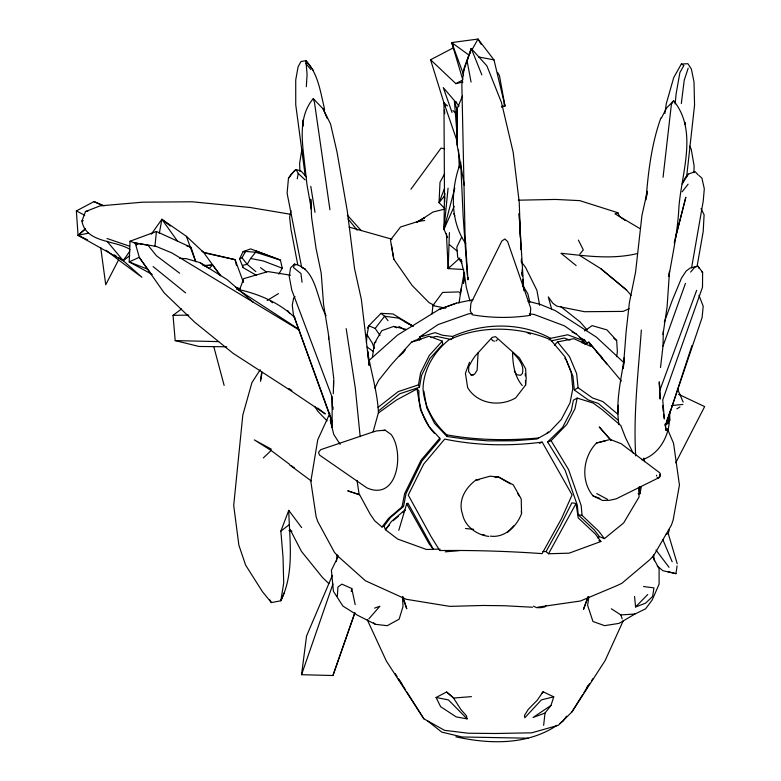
<?xml version="1.0" encoding="UTF-8"?>
<svg xmlns="http://www.w3.org/2000/svg" width="781" height="781" viewBox="0 0 781 781"><rect width="100%" height="100%" fill="white"/><g stroke="black" fill="none" stroke-linecap="round" stroke-linejoin="round"><path stroke-width="1.17" d="M664.319 322.123L672.187 300.568L681.462 278.182L686.157 271.036L690.15 268.039L697.843 266.136L702.617 272.286L702.5 287.213L662.727 399.931L664.367 418.948L663.508 413.569M447.669 237.609L443.959 229.272L444.487 195.953L443.95 102.858L430.575 59.756L452.853 48.11M326.077 315.651C316.364 299.289 316.676 268.625 294.408 264.085L290.552 267.912L289.214 276.376L291.801 290.161L332.228 397.422L332.032 427.519L330.363 416.058M333.526 387.181L333.663 380.376L333.302 393.712M660.511 367.539L663.001 346.1L663.323 331.251M693.928 172.64L694.094 165.679L691.175 148.946L689.496 146.154M195.855 261.801L191.052 247.352L156.444 231.479L130.017 241.222L129.207 261.918L152.119 274.404M378.473 413.081C377.516 391.867 370.79 371.541 367.539 350.659L369.208 365.518L361.388 299.562L354.545 268.576L347.281 210.968L336.992 151.934L330.548 123.984L323.07 108.832L313.269 98.64C301.085 112.835 301.378 131.989 303.048 149.522L306.992 184.804L311.297 208.966M660.111 476.264L660.218 473.735L659.379 477.455L616.189 498.854L609.61 500.289L602.6 500.475L593.101 495.925C580.312 480.823 582.938 456.787 596.489 443.022L610.264 439.439L621.227 443.745L659.847 472.905M332.979 409.459L333.096 407.057M463.748 269.523L448.177 268.596L449.407 232.64M667.911 419.397L667.667 424.034L668.614 414.711M618.982 424.708C615.291 402.527 621.139 379.625 624.302 357.669L623.258 368.612L626.157 331.417L629.408 302.472L635.588 272.061L641.914 215.595L647.322 191.247L646.766 196.09M306.337 86.691L307.079 74.322L305.898 60.713L300.997 61.514L298.108 66.766L295.726 79.945L295.745 104.82L305.264 176.086M617.927 413.12L618.425 405.193M646.014 199.751C648.201 172.22 651.5 144.016 660.882 117.96M337.333 596.049L337.968 587.039L341.883 584.129L351.772 588.532L355.189 604.631M336.445 561.607L336.972 554.461M366.435 342.869L367.021 334.727L368.847 325.775L381.001 313.357L392.921 313.942L413.081 326.175L404.665 321.733M530.192 315.358L530.738 308.241L507.591 241.475L504.848 239.006L501.851 241.007L470.894 303.35L470.26 310.838L472.222 314.772C491.288 318.082 511.164 318.287 530.192 315.358L530.006 314.489M332.296 424.22L332.032 427.519L330.412 416.029M469.498 362.286L465.427 373.279L467.634 387.581C477.376 404.109 499.938 407.233 515.733 397.851L525.593 385.053L526.169 378.355L525.623 368.808L519.453 357.981L495.525 336.67L492.215 337.343L474.975 356.234L472.349 360.109L468.805 366.504L468.58 371.541L471.08 374.987L473.491 375.007M464.451 272.608L463.504 283.444L464.597 273.243M306.455 176.896L300.988 171L296.097 169.565L291.196 174.192L288.462 178.302L287.105 193.249L301.583 266.956M432.078 313.884L432.859 305.576L442.612 292.416L458.779 291.918L460.653 293.256M154.931 246.327L156.444 231.479M454.21 206.301L443.959 229.272L448.079 188.162M468.18 277.44L467.926 279.862L465.046 234.593L461.854 84.475L464.236 67.752L471.265 48.52L486.875 65.838L501.47 102.487L513.195 152.354L519.219 202.211L520.947 249.324M675.096 103.961L676.17 93.564L679.909 72.487L683.902 65.516L681.335 64.032L673.73 77.573L666.271 103.746L664.904 113.391M641.338 330.012C638.389 371.873 633.206 413.95 635.705 455.889M663.059 177.287L671.377 104.469L673.642 100.759C698.234 130.974 681.462 172.855 678.884 207.6C677.801 230.776 672.792 253.493 668.927 276.298L669.522 271.29L667.111 306.689L662.991 334.571M543.644 725.334L545.011 713.063L550.986 705.428L553.739 696.847L543.117 691.771L541.711 693.401M686.587 177.277L694.553 105.152L694.006 81.937L691.39 69.079L687.876 63.7L681.335 64.032M669.317 413.832C671.104 432.557 660.619 454.22 641.797 459.824M681.315 103.561L684.234 80.179L688.178 68.191M354.964 612.568L332.95 675.526L301.554 674.696L306.562 635.988L332.364 575.402M261.733 371.756L260.464 381.167L261.947 373.191M657.299 566.02L662.893 570.716L675.965 573.654L677.078 565.893M372.41 357.229L374.441 343.308L381.763 330.675L393.673 326.409L406.247 329.397M588.864 597.016L587.605 605.285L592.964 621.52L604.621 625.649L619.05 623.375L634.924 614.022L645.604 608.829L652.184 599.984L659.105 584.178L659.105 568.832L652.467 556.277M616.619 356.644L617.371 351.821L616.668 340.545L606.964 329.904L592.135 325.628L584.491 330.978M301.866 149.532L299.631 163.219L299.924 171.41M458.964 303.067L461.473 287.779M460.185 294.398L464.275 272.286M691.595 267.785L703.232 201.059L704.306 188.787L701.904 178.127L699.151 175.618M697.101 266.272L703.203 231.498L704.101 214.765L701.035 208.634M351.245 591.559L351.772 588.532M378.473 410.943L399.784 393.761L419.446 387.249L421.535 375.427L429.98 358.401L442.681 344.304L442.28 341.121L429.023 336.211L411.48 342.176L391.105 364.834L378.58 380.474L374.89 388.001M419.446 387.249L418.44 384.867L420.588 372.82L429.296 355.443L442.28 341.121M159.314 233.421L161.872 219.295L186.386 236.292L203.451 252.263L220.642 275.771L212.549 265.013L202.875 265.481M297.249 178.849L298.235 173.411L296.097 169.565L294.261 170.834L288.462 178.302M638.087 493.699L640.02 493.699L641.308 486.583M359.631 494.754L347.916 490.898L359.631 494.754L370.223 514.259L374.773 520.868L382.007 527.019L384.086 526.033L390.49 517.559L403.543 506.449L406.003 493.641L421.955 461.005L440.133 439.518L439.752 438.2L429.062 426.69L420.529 409.908L417.025 388.958L396.514 399.999L378.307 413.061L373.133 431.747M382.007 527.019L388.587 518.34L402.049 506.879L404.607 493.729L421.037 460.224L439.752 438.2M633.069 452.951L625.601 437.897L620.817 425.557L602.063 409.547L593.082 403.016L577.149 398.085L574.962 408.785L566.752 424.474L551.093 440.699L547.618 441.948L565.063 470.113L577.305 505.17L578.194 514.786L594.214 529.879L599.418 536.635L604.396 538.646L623.687 522.909L639.092 496.911L638.507 487.334M668.975 415.804L669.971 411.118M291.03 210.626L289.614 217.206L290.971 229.243L297.727 264.603M439.713 550.537L430.878 536.244L408.268 495.086L423.653 464.129L444.721 439.098C476.654 445.697 509.915 446.341 542.199 442.105L572.073 494.91L561.637 518.389L542.082 553.622C508.001 551.21 473.901 550.166 439.713 550.537L440.045 549.092M459.843 257.974L448.177 268.596L448.733 266.253M445.053 193.62L444.487 195.953L444.789 202.006M674.247 242.696L685.845 197.202L675.321 238.332M443.959 229.272L454.786 188.123M667.696 417.63L665.412 425.977L666.134 430.653L665.158 423.917L665.412 425.977L702.099 317.574L703.203 306.24L698.975 295.355M677.215 563.687L668.243 533.579L669.258 529.879M398.798 530.328L406.696 503.804L407.955 503.149L433.367 549.277L438.932 549.121M460.585 162.536C450.822 188.358 449.505 220.447 465.827 243.731M691.946 345.563L669.122 415.336L669.707 420.832L669.659 413.539M472.456 50.599L471.265 48.52L467.097 60.908L471.07 82.083M463.514 75.279L462.948 72.916L469.01 55.139L470.699 52.122M301.554 674.696L332.97 583.954M332.95 675.526L354.594 613.524M587.956 596.85L583.485 609.375L588.171 596.821M239.572 289.976L243.623 278.671L267.981 271.583L290.571 275.215M663.001 346.1L685.474 283.337M696.662 290.298L659.916 390.1L659.389 382.739L660.14 399.071L659.193 381.606M130.056 249.451C115.061 239.982 85.725 243.067 81.927 221.003L85.539 211.524L100.095 205.872L142.64 202.181L192.097 201.781L249.979 207.463L290.844 214.336M260.19 369.755L251.921 382.651L242.803 415.101L233.704 505.463L238.879 545.206L245.634 565.151L262.553 591.842L271.388 602.59L280.828 600.765L283.708 582.997L283.044 557.546L280.857 531.129L288.765 510.354L301.642 527.605M444.584 188.25L439.029 202.64L444.721 208.537M284.069 593.013L280.828 600.765C294.769 572.532 289.468 540.579 288.765 510.354M464.305 185.331L457.149 145.012L456.885 109.311L462.537 95.936M623.297 620.67L605.099 660.619L571.868 712.018L558.356 725.285L531.744 732.822L495.662 733.496L468.327 733.232L444.574 730.333L423.868 718.823L386.37 661.068L367.138 619.499M329.875 413.315L317.76 439.742L310.828 481.418L316.1 516.661L317.789 521.601L334.493 552.411L338.378 556.609L365.449 580.781L406.218 599.281L449.71 606.368L483.058 605.47L504.585 605.744L532.554 607.237M461.698 237.014L456.807 247.118L457.705 257.33L461.796 262.914M256.207 275.195L243.047 267.6L239.601 258.814L243.125 251.589L250.633 248.895L280.418 260.093L282.244 268.195L278.817 274.141M338.427 555.896L331.398 570.276L333.409 591.305L342.927 606.085L357.327 615.135L375.397 624.322L387.22 625.688L399.13 619.177L403.016 606.476L402.488 596.967M106.05 250.193L118.527 259.966L105.738 284.762L100.71 247.548M675.741 462.772L704.647 406.589L678.562 394.288M661.4 118.009L666.652 107.905L673.642 100.759M488.808 536.41C476.791 534.985 464.9 526.433 462.489 514.123C457.832 500.748 465.183 488.037 475.795 480.139L490.048 476.195L498.639 477.064L513.244 484.825L521.22 498.952L521.571 513.498C517.042 526.228 504.594 538.207 490.361 536.127M682.584 182.881L685.806 176.877L688.256 174.153L695.129 171.644L698.273 175.042M546.046 551.601L560.143 526.101L571.868 502.847L576.027 503.54L548.535 553.749L546.046 551.601L542.922 551.503M444.623 173.782L440.006 182.315L439.029 202.64L444.487 195.953L444.779 198.354M472.388 49.105L478.011 39.05L493.982 59.873L504.965 105.913L501.548 107.173M239.601 258.814L241.983 257.74L245.634 251.414L255.621 252.243L280.418 260.093L255.553 250.808M255.621 252.243L250.613 258.472L247.196 264.339L242.618 265.345L243.047 267.6M367.402 328.098L368.847 325.775L375.202 328.44L379.986 335.43M682.194 183.935L688.256 174.153M571.868 712.018L582.675 694.641M583.944 692.591L589.675 683.395M129.88 251.013L123.252 260.688L141.898 277.245L118.527 259.966M543.117 691.771L537.162 700.332L528.327 709.314L524.461 715.464L524.803 717.798L541.428 699.854L553.739 696.847M566.537 716.177L563.072 721.107L560.055 723.186M586.677 687.592L588.073 685.62M591.539 680.69L592.935 678.718M151.338 234.173L161.872 219.295L170.375 226.041M410.913 189.236L441.05 148.107L444.604 148.741M294.993 296.507L293.549 298.381L292.26 305.166L293.568 316.022M375.202 328.44L384.603 316.227L398.525 318.121L413.051 326.204M682.135 191.784L688.12 184.16M402.215 353.588L405.232 349.986M579.853 254.03L583.329 249.93L578.399 240.109M389.28 525.213L385.414 529.713L397.636 539.046L426.494 549.492L433.367 549.277L429.159 543.918L406.696 503.804M690.619 272.061L694.865 267.122L697.843 266.136L699.229 268.439M368.769 618.942L379.878 606.251L374.616 608.106M549.121 340.008L550.576 338.349L567.65 334.776L583.963 340.877L581.62 342.664M546.349 605.343L544.855 606.935L540.735 607.657L536.791 607.686L533.462 606.202M546.671 433.631L548.33 431.864M497.321 339.774L495.984 340.965M507.494 532.457L513.752 525.877M554.412 345.163L557.507 341.922L573.869 338.671L591.11 346.53L588.767 342.107L584.901 344.509M209.288 268.4L212.549 265.013L204.378 265.97M374.441 343.308L375.993 341.707M634.562 596.528L635.588 606.944L647.722 594.517M547.618 441.948L562.574 427.402L571.292 410.689L573.4 400.194L577.149 398.085M263.324 457.939L271.153 450.51L289.683 464.412M85.236 228.794L78.071 235.354L123.252 260.688L129.792 255.67M399.423 355.98L403.777 352.006M415.97 340.877L418.577 338.495L419.26 340.496M369.296 360.236L397.461 335.147L439.078 309.442L456.426 303.135L472.895 299.719M85.256 229.184L78.071 235.354L87.55 239.894M404.812 510.071L391.34 521.552L385.414 529.713L384.086 526.033M393.146 520.702L398.378 516.261M402.742 512.551L405.359 510.325M378.053 407.34L398.173 391.623L418.44 384.867M280.857 531.129L288.98 524.852M226.695 346.764L199.028 346.471L175.198 340.604L173.031 315.348L181.553 308.925M581.523 342.469L584.676 340.106L587.156 343.357M597.719 537.894L599.418 536.635M583.056 343.484L585.428 341.766M659.799 476.937L658.432 477.923L657.192 477.455L659.379 477.455M557.048 725.266C527.565 745.279 489.384 744.273 455.86 736.815M550.986 705.428L533.062 717.495L545.011 713.063M416.956 222.458L433.113 211.963L444.75 209.132M418.811 221.365L424.698 217.645L416.546 222.146M676.883 408.853L679.978 406.911M617.898 419.983L598.324 403.445L588.357 400.028L574.308 389.983L578.077 387.679L576.632 373.582L569.505 356.624L557.507 341.922M267.141 300.509L278.495 293.607M423.566 334.951L419.446 337.158L420.822 339.657M430.575 59.756L455.86 83.645L462.264 80.218M88.292 233.177L78.071 235.354L76.353 210.909L93.993 201.615L104.107 205.823M446.576 692.005L453.546 698.048L460.917 709.587L466.442 715.787L467.077 718.871L456.153 716.88L440.601 706.659L436.101 697.492L446.576 692.005L452.814 697.169M478.109 352.719L477.132 370.214L474.448 374.304L471.08 374.987M411.48 342.176L415.834 340.067M539.505 443.364L542.199 442.105M139.125 257.359L129.207 261.918L148.4 269.523M472.232 313.415L468.649 313.806L437.985 324.613L419.446 337.158L435.193 332.657L442.466 335.254L452.589 336.455C483.009 322.68 520.927 321.899 550.576 338.349M629.242 308.71L623.062 311.404L584.481 311.707L556.902 306.181L552.792 303.213L548.311 296.878L551.679 309.286M635.588 606.944L645.536 603.186L652.613 596.479L653.961 587.868L643.554 586.551M625.298 220.564L619.44 216.386L617.908 212.744L614.979 213.828L639.776 228.482M456.426 303.135L439.078 309.442M576.027 503.54L578.262 517.93L595.473 534.136L600.911 541.506L569.105 553.173L548.535 553.749M402.049 506.879L403.543 506.449M81.927 221.003L83.255 220.652M596.489 443.022L605.421 440.806M666.173 534.087L668.243 533.579M455.86 83.645L462.957 82.025M637.228 253.581L633.733 254.372C609.463 259.331 585.164 255.817 560.992 253.259L576.134 265.55M551.21 340.887L564.224 338.046L569.876 340.116M430.897 337.558L436.501 336.386L451.447 339.559M382.905 430.624L385.131 430.185L391.135 434.49C404.578 452.404 397.783 501.714 366.855 487.861L319.419 455.001L318.57 452.336L320.737 449.661L372.498 432.147L376.579 430.917L385.131 430.185M85.539 211.524L88.009 211.046M424.737 220.447L417.815 221.54L400.536 226.988L390.48 239.992L393.8 259.214L412.153 285.495L428.984 302.569L434.334 305.42M501.441 106.441L504.965 105.913L499.459 75.659L497.624 72.526M537.943 607.149L580.41 601.009L616.541 585.799L621.832 583.329L649.812 559.704L653.697 555.584L671.406 525.105L673.105 520.205L679.441 485.079L673.554 443.276L667.374 428.828M462.742 79.564L451.721 42.574L478.011 39.05L481.076 44.283M475.795 480.139L479.397 479.651M495.037 477.542L498.639 477.064L510.423 483.888M671.992 405.524L682.906 404.441M445.277 551.835L459.16 550.625M453.546 698.048L471.431 696.632M245.634 251.414L243.125 251.589L245.068 251.775M611.338 608.78L620.846 614.93L634.924 614.022M538.529 437.995C507.914 440.66 476.957 440.367 446.673 434.802C433.66 422.755 424.395 406.803 423.019 388.899C423.556 369.403 433.904 352.182 448.704 339.989C480.374 325.072 518.633 326.165 550.566 339.715L565.034 356.839L571.243 372.41L572.815 388.743L570.023 402.879L561.295 419.495L549.414 431.991L536.908 439.01L513.576 440.777L487.969 440.865L464.841 438.981L446.957 436.491L434.47 423.253L426.768 407.946L423.898 391.213M518.369 200.19L555.633 199.438L579.785 200.639L617.908 212.744M173.031 315.348L188.836 315.124M528.083 738.201L462.079 736.971L441.753 732.1L427.754 721.058M175.198 340.604L218.651 341.619M179.659 258.277L186.522 258.726L199.887 262.592L227.027 279.53L253.327 302.345M465.505 528.522L473.598 529.303M529.342 313.845L534.116 314.45L564.448 325.862L576.349 334.083L583.963 340.877M494.529 341.199L492.508 340.633L491.591 338.954M235.686 287.154L240.011 288.667M578.194 514.786L582.06 515.372L598.637 531.1L604.396 538.646M317.682 408.043L325.247 413.92L289.614 389.904L233.187 353.393L194.733 322.221L164.225 292.924L139.369 257.574L135.22 242.989L156.102 246.376L172.064 253.015L298.586 329.66M136.626 244.98L135.22 242.989L148.019 245.254L156.395 255.709L179.65 273.204M288.902 530.631L291.967 531.168M478.519 56.945L493.982 59.873M482.394 534.575L484.669 535.014M436.101 697.492L448.421 699.893L467.077 718.871M250.613 258.472L263.363 260.981L282.244 268.195M432.859 305.576L445.746 308.222M205.374 253.112L235.091 259.663L243.467 282.4M236.497 289.087C257.72 293.451 279.295 302.432 294.896 317.74M667.999 571.672L675.965 573.654M527.966 301.241L540.413 304.434L555.252 310.594L596.391 337.119L624.009 362.765M457.275 137.056L454.415 101.54L456.7 102.135M349.146 227.115L391.974 239.22M701.436 271.895L702.617 272.286M107.007 238.488L129.685 246.22M186.649 245.839L191.052 247.352M302.101 267.815L305.449 269.025M593.101 495.925L599.876 498.405M130.017 241.222L138.022 244.18M527.253 332.696L530.475 334.112M93.993 201.615L102.77 205.559M393.673 326.409L396.631 327.786M598.959 540.569L600.911 541.506M579.307 337.412L584.676 340.106M572.073 331.935L576.349 334.083M607.433 499.284L596.752 493.602M76.353 210.909L84.758 215.263M135.22 242.989L137.378 244.121M271.407 449.202L254.323 439.908L271.153 450.51M398.906 326.429L404.109 329.465M580.039 255.68L600.687 268.576L626.44 289.946L631.097 295.316M199.887 262.592L208.371 267.981M237.375 289.195L298.947 329.357M114.251 254.86L116.252 256.158M118.253 257.447L123.252 260.688L107.026 241.202M288.853 388.508L291.869 390.49M578.077 387.679L592.535 397.968L602.805 401.532L617.859 414.242M367.099 347.018L373.543 351.655M462.948 72.916L451.721 42.574L469.01 55.139M260.503 267.639L266.301 271.934M289.536 464.841L311.316 481.018M291.625 465.876L294.554 468.073M613.788 338.29L616.668 340.545M560.836 306.669L580.156 321.987L587.136 329.953M201.557 250.76L203.451 252.263L235.091 259.663L236.487 265.599M381.001 313.357L384.603 316.227L388.03 320.679M153.105 266.555L185.644 292.914M373.552 622.808L375.397 624.322M626.44 289.946L600.687 268.576M449.436 244.678L456.924 250.877M255.846 271.622L247.196 264.339L241.983 257.74M457.363 141.83L443.95 102.858L447.552 105.943M452.941 110.58L455.635 112.894M596.684 352.114L601.009 356.097L602.493 359.28M298.235 173.411L305.088 179.913M270.714 301.163L272.442 302.813M328.918 583.68L322.465 577.452L301.437 551.386L290.122 529.518M417.025 388.958L418.938 390.842C418.089 406.091 423.907 422.326 434.539 433.445M327.102 420.9L317.73 411.177L314.743 406.335M295.335 265.091L294.408 264.085L293.519 267.561L300.949 273.526L302.042 282.253M347.36 215.156L361.183 230.58M459.082 106.118L443.296 87.609L452.014 112.405M606.837 364.044L588.767 342.107L621.373 381.03M305.674 63.241L310.731 69.47M348.072 218.885L357.161 230.17M564.77 358.147L566.245 360.002L572.922 376.178L574.308 389.983M313.093 70.046L305.898 60.713C317.926 73.17 320.278 91.192 324.144 107.319L324.564 109.633M521.21 261.635L525.515 267.336L536.898 290.298L539.651 305.312M655.972 550.029L669.034 567.299M139.369 257.574L151.66 274.6M340.165 444.36L333.809 434.578L330.217 420.276M161.872 219.295L177.599 241.28M398.31 678.63L401.737 683.57M517.52 493.377L519.56 496.355M287.808 310.672L289.78 313.571M514.396 371.19L516.7 374.773L520.585 375.3L522.401 373.425C524.559 365.088 518.086 357.874 512.521 352.485C512.912 364.336 514.259 375.983 522.284 385.619M367.021 334.727L372.293 343.054L374.294 348.346M395.176 673.505L397.129 676.6M399.081 679.685L405.603 689.984M406.911 692.044L423.868 718.823M551.093 440.699L568.539 469.547L581.171 505.512L582.06 515.372M269.513 599.505L271.388 602.59M522.938 285.67L527.907 293.978L529.821 302.276M461.991 261.45L460.8 259.39L464.47 274.307L466.277 287.252L469.986 301.134M443.95 102.858L445.658 106.021M453.741 213.73L454.835 215.81M451.721 42.574L453.292 45.815M504.018 103.775L504.965 105.913M323.07 108.832L327.278 118.585M677.439 388.665L683.16 402.088M662.874 539.749L672.187 561.773M471.265 48.52L481.857 74.888M402.615 597.426L406.764 608.78L403.035 596.772M186.386 236.292L195.23 260.698M620.846 614.93L622.213 618.874M454.415 101.54L457.305 110.57M313.269 98.64L314.499 102.623L329.933 209.728M522.909 285.426L523.553 287.759L522.86 279.373M213.779 346.618L224.137 385.433M643.895 458.076L644.54 461.649M391.32 244.58L393.8 259.214M446.673 434.802L446.957 436.491M310.77 186.298L314.997 212.344M357.034 480.335L359.133 494.422M311.228 207.873L310.711 199.126L311.599 217.313L316.032 248.329L321.206 273.155L323.588 304.658L328.186 332.579L333.858 379.439M653.541 554.9L654.361 560.729M346.178 328.625L355.306 388.128L360.168 436.686M521.298 511.213L521.571 513.498M662.62 405.622L663.225 411.294M302.862 120.137L303.379 125.985M522.069 269.796L522.567 275.781M444.477 110.053L444.74 113.655M656.518 475.238L656.577 475.99M467.341 275.019L463.172 216.854L460.663 162.253M639.541 486.543L640.02 493.699M522.069 272.218L522.304 275.82M523.817 290.639L519.16 213.467L519.658 224.254M520.527 246.064L520.742 249.647M521.317 259.185L521.542 262.767M522.118 272.305L522.333 275.888M446.39 233.48L448.177 268.596M331.847 396.65L332.364 407.204M519.765 226.656L520.273 237.444M520.546 243.428L520.829 249.422M458.506 149.825L459.296 167.856M525.232 373.601L525.31 375.895M525.447 380.474L525.593 385.053M456.885 109.311L457.149 145.012M328.606 335.596L328.616 339.247M685.21 122.392L685.21 124.648M452.589 336.455L452.589 338.681M332.12 421.193L332.101 422.111L293.832 315.836L332.12 421.193M610.859 440.123L599.212 426.924L610.869 440.181"/></g></svg>
